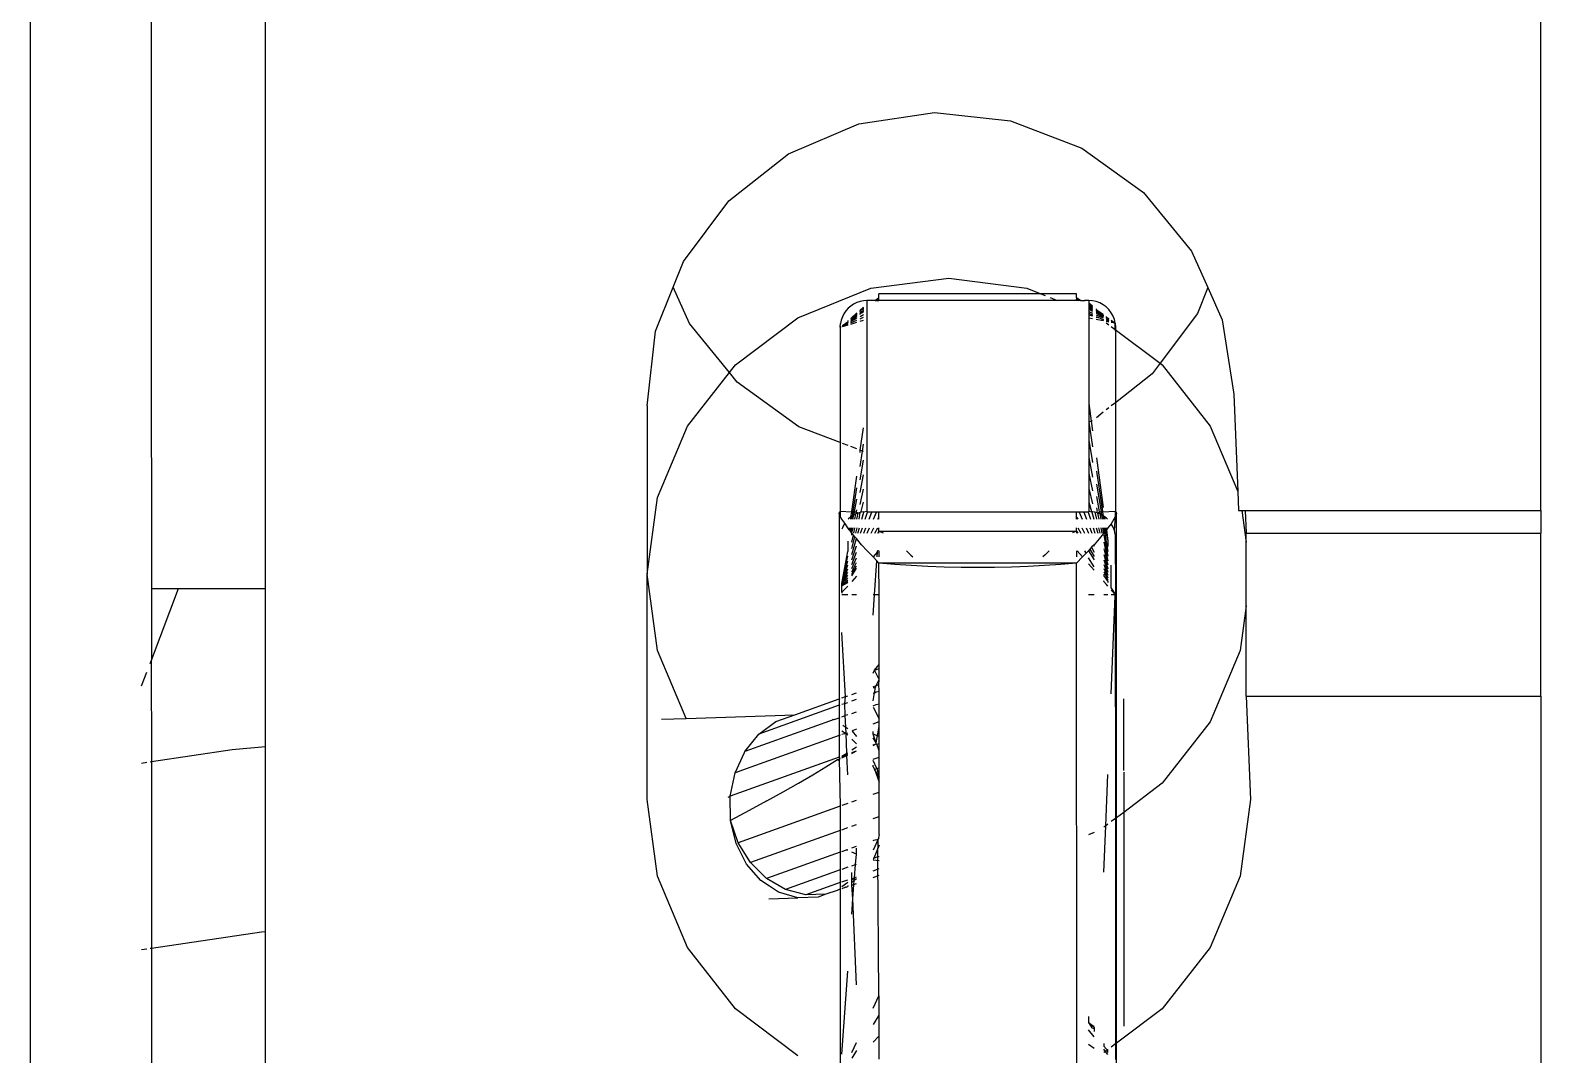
# Model space of a CAD drawing. Extents: x 3485972 to 3601240, y -625657 to -591207.
# Drawn here: x 3510559.9 to 3510634.1, y -597071.1 to -597020.8 of the extents above; entities that cross this region are included whole.
import ezdxf

# ---------------------------------------------------------------- set-up
doc = ezdxf.new("R2010")
doc.units = 0
doc.header["$LTSCALE"] = 6
doc.header["$MEASUREMENT"] = 0
doc.layers.add('medical equipment', color=171, linetype='CONTINUOUS', lineweight=25)

msp = doc.modelspace()

# ---------------------------------------------------------------- linework, layer by layer
at = {"layer": 'medical equipment'}
for p, q in [((3510559.947, -596944.05), (3510559.947, -597226.458)), ((3510571.494, -597048.181), (3510571.494, -596995.573)), ((3510634.111, -597044.36), (3510634.111, -596995.573)), ((3510565.896, -597015.098), (3510565.881, -597035.343)), ((3510600.624, -597025.379), (3510604.341, -597024.823)), ((3510604.341, -597024.823), (3510608.078, -597025.23)), ((3510608.078, -597025.23), (3510611.58, -597026.571)), ((3510597.181, -597026.859), (3510600.624, -597025.379)), ((3510611.58, -597026.571), (3510614.609, -597028.755)), ((3510594.245, -597029.163), (3510597.181, -597026.859)), ((3510614.609, -597028.755), (3510616.958, -597031.633)), ((3510592.018, -597032.133), (3510594.245, -597029.163)), ((3510616.958, -597031.633), (3510617.757, -597033.422)), ((3510591.512, -597033.402), (3510592.018, -597032.133)), ((3510590.65, -597035.567), (3510591.512, -597033.402)), ((3510592.312, -597035.19), (3510591.512, -597033.402)), ((3510597.641, -597034.9), (3510601.214, -597033.449)), ((3510601.214, -597033.449), (3510605.047, -597032.954)), ((3510605.047, -597032.954), (3510608.88, -597033.449)), ((3510608.88, -597033.449), (3510609.564, -597033.727)), ((3510617.757, -597033.422), (3510617.252, -597034.69)), ((3510617.757, -597033.422), (3510618.468, -597035.01)), ((3510600.373, -597034.23), (3510600.231, -597034.325)), ((3510600.527, -597034.155), (3510600.373, -597034.23)), ((3510600.688, -597034.1), (3510600.527, -597034.155)), ((3510600.856, -597034.067), (3510600.688, -597034.1)), ((3510601.026, -597034.055), (3510600.856, -597034.067)), ((3510601.026, -597034.055), (3510601.027, -597044.411)), ((3510601.435, -597034.055), (3510601.026, -597034.055)), ((3510601.435, -597034.055), (3510601.619, -597033.915)), ((3510601.435, -597034.055), (3510601.528, -597034.055)), ((3510601.528, -597034.055), (3510601.619, -597033.99)), ((3510601.528, -597034.055), (3510601.619, -597034.055)), ((3510609.564, -597033.727), (3510601.619, -597033.727)), ((3510601.619, -597033.915), (3510601.619, -597033.727)), ((3510601.619, -597033.99), (3510601.619, -597033.915)), ((3510601.619, -597034.055), (3510601.619, -597033.99)), ((3510610.373, -597034.055), (3510601.619, -597034.055)), ((3510611.324, -597033.727), (3510609.564, -597033.727)), ((3510609.564, -597033.727), (3510609.771, -597033.811)), ((3510610.028, -597033.915), (3510610.373, -597034.055)), ((3510611.324, -597034.055), (3510610.373, -597034.055)), ((3510611.324, -597033.915), (3510611.324, -597033.727)), ((3510611.324, -597033.915), (3510611.535, -597034.055)), ((3510611.324, -597033.915), (3510611.324, -597033.99)), ((3510611.324, -597034.055), (3510611.324, -597033.99)), ((3510611.324, -597033.99), (3510611.429, -597034.055)), ((3510611.429, -597034.055), (3510611.324, -597034.055)), ((3510611.535, -597034.055), (3510611.429, -597034.055)), ((3510611.535, -597034.055), (3510611.702, -597034.055)), ((3510611.702, -597034.055), (3510611.738, -597034.055)), ((3510611.921, -597034.055), (3510611.702, -597034.055)), ((3510612.107, -597034.069), (3510611.921, -597034.055)), ((3510611.921, -597034.055), (3510611.921, -597034.174)), ((3510611.921, -597034.174), (3510612.107, -597034.317)), ((3510611.921, -597034.174), (3510611.921, -597034.239)), ((3510611.921, -597034.239), (3510612.107, -597034.373)), ((3510611.921, -597034.239), (3510611.921, -597034.276)), ((3510612.289, -597034.108), (3510612.107, -597034.069)), ((3510612.464, -597034.173), (3510612.289, -597034.108)), ((3510612.629, -597034.262), (3510612.464, -597034.173)), ((3510612.778, -597034.373), (3510612.629, -597034.262)), ((3510594.574, -597037.208), (3510597.641, -597034.9)), ((3510599.82, -597034.86), (3510599.765, -597035.021)), ((3510599.895, -597034.707), (3510599.82, -597034.86)), ((3510599.99, -597034.565), (3510599.895, -597034.707)), ((3510600.103, -597034.437), (3510599.99, -597034.565)), ((3510600.231, -597034.325), (3510600.103, -597034.437)), ((3510600.231, -597034.933), (3510600.527, -597034.661)), ((3510600.231, -597034.933), (3510600.527, -597034.724)), ((3510600.231, -597034.99), (3510600.527, -597034.777)), ((3510600.527, -597034.805), (3510600.231, -597034.99)), ((3510600.231, -597035.033), (3510600.527, -597034.845)), ((3510600.231, -597035.084), (3510600.527, -597034.926)), ((3510600.527, -597034.724), (3510600.527, -597034.687)), ((3510600.527, -597034.777), (3510600.527, -597034.724)), ((3510600.688, -597034.527), (3510600.856, -597034.383)), ((3510600.688, -597034.552), (3510600.856, -597034.465)), ((3510600.688, -597034.661), (3510600.856, -597034.54)), ((3510600.688, -597034.623), (3510600.856, -597034.54)), ((3510600.688, -597034.597), (3510600.688, -597034.552)), ((3510600.856, -597034.579), (3510600.688, -597034.694)), ((3510600.688, -597034.694), (3510600.856, -597034.635)), ((3510600.688, -597034.742), (3510600.688, -597034.694)), ((3510600.688, -597034.839), (3510600.856, -597034.749)), ((3510600.688, -597034.951), (3510600.856, -597034.881)), ((3510600.856, -597034.465), (3510600.856, -597034.413)), ((3510600.856, -597034.54), (3510600.856, -597034.495)), ((3510611.921, -597034.276), (3510612.107, -597034.405)), ((3510611.921, -597034.276), (3510611.921, -597034.311)), ((3510611.921, -597034.311), (3510612.107, -597034.434)), ((3510611.921, -597034.311), (3510611.921, -597034.362)), ((3510611.921, -597034.362), (3510612.107, -597034.478)), ((3510611.921, -597034.362), (3510611.921, -597034.407)), ((3510611.921, -597034.407), (3510612.107, -597034.516)), ((3510611.921, -597034.407), (3510611.921, -597034.471)), ((3510611.921, -597034.471), (3510612.107, -597034.571)), ((3510611.921, -597034.471), (3510611.921, -597034.602)), ((3510611.921, -597034.602), (3510612.107, -597034.684)), ((3510611.921, -597034.602), (3510611.921, -597034.684)), ((3510611.921, -597034.684), (3510612.107, -597034.76)), ((3510611.921, -597034.684), (3510611.921, -597034.752)), ((3510611.921, -597034.752), (3510612.107, -597034.812)), ((3510611.921, -597034.752), (3510611.921, -597034.919)), ((3510612.107, -597034.956), (3510611.921, -597034.919)), ((3510611.921, -597034.919), (3510611.921, -597039.108)), ((3510612.289, -597034.457), (3510612.289, -597034.504)), ((3510612.289, -597034.504), (3510612.629, -597034.747)), ((3510612.289, -597034.504), (3510612.629, -597034.718)), ((3510612.289, -597034.53), (3510612.629, -597034.78)), ((3510612.289, -597034.555), (3510612.629, -597034.78)), ((3510612.289, -597034.592), (3510612.629, -597034.78)), ((3510612.289, -597034.624), (3510612.629, -597034.824)), ((3510612.289, -597034.67), (3510612.629, -597034.853)), ((3510612.289, -597034.764), (3510612.629, -597034.913)), ((3510612.289, -597034.834), (3510612.453, -597034.9)), ((3510612.289, -597034.871), (3510612.453, -597034.9)), ((3510612.629, -597035.057), (3510612.289, -597034.991)), ((3510612.453, -597034.9), (3510612.509, -597034.942)), ((3510612.509, -597034.942), (3510612.629, -597034.981)), ((3510612.629, -597034.78), (3510612.629, -597034.824)), ((3510612.629, -597034.981), (3510612.629, -597035.032)), ((3510612.911, -597034.504), (3510612.778, -597034.373)), ((3510612.778, -597034.833), (3510612.778, -597034.879)), ((3510612.778, -597034.879), (3510612.911, -597034.99)), ((3510612.778, -597034.879), (3510612.911, -597034.959)), ((3510612.778, -597034.879), (3510612.911, -597034.935)), ((3510612.778, -597034.912), (3510612.911, -597034.99)), ((3510612.778, -597034.978), (3510612.911, -597035.036)), ((3510613.023, -597034.653), (3510612.911, -597034.504)), ((3510613.114, -597034.816), (3510613.023, -597034.653)), ((3510613.18, -597034.99), (3510613.114, -597034.816)), ((3510613.22, -597035.172), (3510613.18, -597034.99)), ((3510617.252, -597034.69), (3510615.42, -597037.133)), ((3510565.881, -597035.343), (3510565.896, -597048.182)), ((3510590.236, -597039.231), (3510590.65, -597035.567)), ((3510594.273, -597037.593), (3510592.312, -597035.19)), ((3510599.72, -597035.358), (3510599.732, -597035.188)), ((3510599.72, -597035.358), (3510599.765, -597035.334)), ((3510599.72, -597035.358), (3510599.721, -597041.03)), ((3510599.765, -597035.021), (3510599.732, -597035.188)), ((3510599.82, -597035.305), (3510600.103, -597035.082)), ((3510599.82, -597035.275), (3510600.103, -597035.082)), ((3510599.82, -597035.305), (3510600.103, -597035.115)), ((3510599.82, -597035.305), (3510600.103, -597035.153)), ((3510599.82, -597035.305), (3510600.103, -597035.197)), ((3510599.82, -597035.329), (3510600.103, -597035.246)), ((3510600.103, -597035.082), (3510600.103, -597035.04)), ((3510600.231, -597035.143), (3510600.527, -597035.019)), ((3510600.231, -597035.209), (3510600.527, -597035.123)), ((3510600.688, -597035.075), (3510600.856, -597035.026)), ((3510612.778, -597035.029), (3510612.911, -597035.072)), ((3510612.911, -597035.112), (3510612.778, -597035.086)), ((3510612.778, -597035.145), (3510612.911, -597035.245)), ((3510613.023, -597035.021), (3510613.22, -597035.172)), ((3510613.023, -597035.056), (3510613.22, -597035.172)), ((3510613.023, -597035.086), (3510613.22, -597035.172)), ((3510613.22, -597035.172), (3510613.023, -597035.134)), ((3510613.023, -597035.329), (3510613.222, -597035.479)), ((3510613.222, -597035.479), (3510613.22, -597035.172)), ((3510613.22, -597035.172), (3510613.235, -597035.358)), ((3510613.223, -597035.544), (3510613.222, -597035.479)), ((3510613.222, -597035.479), (3510615.42, -597037.133)), ((3510613.235, -597035.358), (3510613.223, -597035.544)), ((3510613.223, -597035.544), (3510613.223, -597039.075)), ((3510618.468, -597035.01), (3510619.034, -597038.655)), ((3510594.273, -597037.593), (3510594.574, -597037.208)), ((3510615.42, -597037.133), (3510615.025, -597037.66)), ((3510615.42, -597037.133), (3510615.52, -597037.208)), ((3510615.52, -597037.208), (3510617.874, -597040.216)), ((3510592.22, -597040.216), (3510594.273, -597037.593)), ((3510594.661, -597038.068), (3510594.273, -597037.593)), ((3510615.025, -597037.66), (3510613.223, -597039.075)), ((3510597.69, -597040.253), (3510594.661, -597038.068)), ((3510619.034, -597038.655), (3510619.232, -597043.432)), ((3510590.236, -597039.231), (3510590.236, -597047.478)), ((3510611.921, -597039.108), (3510612.042, -597039.982)), ((3510611.921, -597039.108), (3510611.921, -597040.029)), ((3510612.911, -597039.319), (3510612.779, -597039.423)), ((3510613.223, -597039.075), (3510613.023, -597039.231)), ((3510613.223, -597039.075), (3510613.223, -597044.411)), ((3510612.042, -597039.982), (3510611.921, -597040.029)), ((3510611.921, -597040.029), (3510612.107, -597041.241)), ((3510611.921, -597040.029), (3510611.921, -597040.914)), ((3510612.089, -597039.964), (3510612.042, -597039.982)), ((3510612.042, -597039.982), (3510612.107, -597040.452)), ((3510612.629, -597039.541), (3510612.29, -597039.807)), ((3510590.74, -597043.719), (3510592.22, -597040.216)), ((3510599.721, -597041.03), (3510597.69, -597040.253)), ((3510600.689, -597041.401), (3510600.856, -597040.309)), ((3510611.921, -597040.914), (3510612.107, -597042)), ((3510611.921, -597040.914), (3510611.921, -597041.755)), ((3510617.874, -597040.216), (3510619.232, -597043.432)), ((3510599.721, -597041.03), (3510599.721, -597044.411)), ((3510599.765, -597041.047), (3510599.721, -597041.03)), ((3510600.103, -597041.177), (3510599.82, -597041.068)), ((3510600.527, -597041.339), (3510600.232, -597041.226)), ((3510600.689, -597041.517), (3510600.689, -597041.401)), ((3510600.805, -597041.445), (3510600.689, -597041.401)), ((3510600.689, -597042.201), (3510600.805, -597041.445)), ((3510600.805, -597041.445), (3510600.856, -597041.111)), ((3510600.856, -597041.465), (3510600.805, -597041.445)), ((3510600.689, -597042.859), (3510600.856, -597041.883)), ((3510611.921, -597041.755), (3510612.107, -597042.72)), ((3510611.921, -597041.755), (3510611.921, -597042.546)), ((3510612.29, -597041.769), (3510612.629, -597044.217)), ((3510600.287, -597044.411), (3510600.527, -597042.684)), ((3510600.689, -597043.484), (3510600.856, -597042.616)), ((3510611.921, -597042.546), (3510612.107, -597043.398)), ((3510611.921, -597042.546), (3510611.921, -597043.279)), ((3510612.29, -597042.429), (3510612.594, -597044.411)), ((3510612.29, -597043.063), (3510612.521, -597044.411)), ((3510590.236, -597047.478), (3510590.74, -597043.719)), ((3510600.349, -597044.411), (3510600.527, -597043.254)), ((3510600.422, -597044.411), (3510600.527, -597043.801)), ((3510600.689, -597044.072), (3510600.856, -597043.306)), ((3510611.921, -597043.279), (3510612.107, -597044.026)), ((3510611.921, -597043.279), (3510611.921, -597043.949)), ((3510612.29, -597043.666), (3510612.433, -597044.411)), ((3510619.232, -597043.432), (3510619.271, -597044.36)), ((3510599.671, -597044.516), (3510599.674, -597044.441)), ((3510599.721, -597044.649), (3510599.671, -597044.516)), ((3510599.671, -597044.516), (3510599.671, -597053.603)), ((3510599.674, -597044.441), (3510599.721, -597044.411)), ((3510600.283, -597044.441), (3510599.721, -597044.411)), ((3510599.721, -597044.441), (3510599.721, -597044.649)), ((3510599.797, -597044.792), (3510599.721, -597044.649)), ((3510600.232, -597044.68), (3510600.283, -597044.441)), ((3510600.232, -597044.68), (3510600.316, -597044.624)), ((3510600.344, -597044.441), (3510600.283, -597044.441)), ((3510600.29, -597044.792), (3510600.316, -597044.624)), ((3510600.316, -597044.624), (3510600.344, -597044.441)), ((3510600.374, -597044.586), (3510600.316, -597044.624)), ((3510600.417, -597044.441), (3510600.344, -597044.441)), ((3510600.357, -597044.792), (3510600.374, -597044.586)), ((3510600.374, -597044.586), (3510600.417, -597044.441)), ((3510600.487, -597044.53), (3510600.374, -597044.586)), ((3510600.504, -597044.441), (3510600.417, -597044.441)), ((3510600.436, -597044.792), (3510600.487, -597044.53)), ((3510600.527, -597044.51), (3510600.487, -597044.53)), ((3510600.527, -597044.51), (3510600.504, -597044.441)), ((3510600.598, -597044.486), (3510600.504, -597044.441)), ((3510600.51, -597044.411), (3510600.527, -597044.322)), ((3510600.598, -597044.486), (3510600.527, -597044.51)), ((3510600.531, -597044.792), (3510600.598, -597044.486)), ((3510600.689, -597044.456), (3510600.598, -597044.486)), ((3510600.645, -597044.792), (3510600.689, -597044.456)), ((3510600.733, -597044.441), (3510600.689, -597044.456)), ((3510600.762, -597044.441), (3510600.733, -597044.441)), ((3510600.74, -597044.411), (3510600.856, -597043.946)), ((3510600.856, -597044.422), (3510600.762, -597044.441)), ((3510600.781, -597044.792), (3510600.882, -597044.441)), ((3510600.882, -597044.441), (3510600.856, -597044.422)), ((3510601.027, -597044.411), (3510600.882, -597044.441)), ((3510600.942, -597044.792), (3510601.058, -597044.441)), ((3510601.058, -597044.441), (3510601.027, -597044.411)), ((3510601.264, -597044.441), (3510601.058, -597044.441)), ((3510601.13, -597044.792), (3510601.264, -597044.441)), ((3510601.496, -597044.441), (3510601.264, -597044.441)), ((3510601.342, -597044.792), (3510601.496, -597044.441)), ((3510601.619, -597044.441), (3510601.496, -597044.441)), ((3510601.619, -597044.691), (3510601.619, -597044.441)), ((3510611.324, -597044.441), (3510601.619, -597044.441)), ((3510611.324, -597044.691), (3510611.324, -597044.441)), ((3510611.448, -597044.441), (3510611.324, -597044.441)), ((3510611.448, -597044.441), (3510611.601, -597044.792)), ((3510611.68, -597044.441), (3510611.448, -597044.441)), ((3510611.68, -597044.441), (3510611.813, -597044.792)), ((3510611.885, -597044.441), (3510611.68, -597044.441)), ((3510611.921, -597044.411), (3510611.885, -597044.441)), ((3510611.885, -597044.441), (3510612.001, -597044.792)), ((3510611.921, -597043.949), (3510612.053, -597044.411)), ((3510611.921, -597043.949), (3510611.921, -597044.411)), ((3510612.062, -597044.441), (3510611.921, -597044.411)), ((3510612.107, -597044.424), (3510612.062, -597044.441)), ((3510612.062, -597044.441), (3510612.162, -597044.792)), ((3510612.212, -597044.447), (3510612.107, -597044.424)), ((3510612.212, -597044.447), (3510612.298, -597044.792)), ((3510612.29, -597044.464), (3510612.212, -597044.447)), ((3510612.29, -597044.233), (3510612.329, -597044.411)), ((3510612.345, -597044.484), (3510612.29, -597044.464)), ((3510612.335, -597044.441), (3510612.345, -597044.484)), ((3510612.439, -597044.441), (3510612.345, -597044.484)), ((3510612.345, -597044.484), (3510612.412, -597044.792)), ((3510612.465, -597044.529), (3510612.345, -597044.484)), ((3510612.521, -597044.411), (3510612.439, -597044.441)), ((3510612.439, -597044.441), (3510612.465, -597044.529)), ((3510612.465, -597044.529), (3510612.507, -597044.792)), ((3510612.549, -597044.574), (3510612.465, -597044.529)), ((3510612.599, -597044.441), (3510612.521, -597044.411)), ((3510612.526, -597044.441), (3510612.549, -597044.574)), ((3510612.549, -597044.574), (3510612.586, -597044.792)), ((3510612.629, -597044.618), (3510612.549, -597044.574)), ((3510613.223, -597044.411), (3510612.599, -597044.441)), ((3510612.599, -597044.441), (3510612.629, -597044.618)), ((3510612.629, -597044.618), (3510612.653, -597044.792)), ((3510612.691, -597044.664), (3510612.629, -597044.618)), ((3510613.231, -597044.633), (3510613.147, -597044.792)), ((3510613.18, -597045.346), (3510613.231, -597044.633)), ((3510613.223, -597044.411), (3510613.27, -597044.441)), ((3510613.231, -597044.633), (3510613.223, -597044.441)), ((3510613.273, -597044.516), (3510613.231, -597044.633)), ((3510613.27, -597044.441), (3510613.273, -597044.516)), ((3510613.273, -597059.439), (3510613.273, -597044.516)), ((3510619.271, -597044.36), (3510619.44, -597044.36)), ((3510619.44, -597044.36), (3510619.649, -597045.915)), ((3510619.44, -597044.36), (3510619.602, -597044.36)), ((3510619.602, -597044.36), (3510619.649, -597045.474)), ((3510619.602, -597044.36), (3510634.111, -597044.36)), ((3510634.111, -597044.36), (3510634.111, -597045.474)), ((3510599.946, -597044.987), (3510599.797, -597044.792)), ((3510599.82, -597045.215), (3510599.797, -597045.284)), ((3510599.896, -597045.063), (3510599.82, -597045.215)), ((3510599.946, -597044.987), (3510599.896, -597045.063)), ((3510600.087, -597045.215), (3510599.946, -597044.987)), ((3510600.162, -597045.313), (3510600.087, -597045.215)), ((3510600.232, -597044.68), (3510600.104, -597044.792)), ((3510600.162, -597045.313), (3510600.176, -597045.215)), ((3510600.203, -597045.364), (3510600.162, -597045.313)), ((3510600.203, -597045.364), (3510600.225, -597045.215)), ((3510600.249, -597045.423), (3510600.203, -597045.364)), ((3510600.235, -597044.792), (3510600.232, -597044.68)), ((3510600.249, -597045.423), (3510600.284, -597045.215)), ((3510600.286, -597045.471), (3510600.355, -597045.215)), ((3510600.383, -597045.471), (3510600.439, -597045.215)), ((3510600.476, -597045.471), (3510600.54, -597045.215)), ((3510600.587, -597045.471), (3510600.66, -597045.215)), ((3510600.719, -597045.471), (3510600.803, -597045.215)), ((3510600.872, -597045.471), (3510600.969, -597045.215)), ((3510601.045, -597045.471), (3510601.157, -597045.215)), ((3510601.231, -597045.471), (3510601.358, -597045.215)), ((3510601.411, -597045.471), (3510601.554, -597045.215)), ((3510601.562, -597045.471), (3510601.619, -597045.377)), ((3510601.569, -597044.792), (3510601.619, -597044.691)), ((3510601.613, -597045.471), (3510601.619, -597045.377)), ((3510601.619, -597044.792), (3510601.619, -597044.691)), ((3510601.619, -597045.377), (3510601.619, -597045.215)), ((3510601.619, -597045.377), (3510611.324, -597045.377)), ((3510601.619, -597045.377), (3510601.816, -597045.461)), ((3510611.324, -597045.377), (3510611.127, -597045.461)), ((3510611.324, -597044.792), (3510611.324, -597044.691)), ((3510611.324, -597044.691), (3510611.374, -597044.792)), ((3510611.324, -597045.377), (3510611.324, -597045.215)), ((3510611.324, -597045.377), (3510611.381, -597045.471)), ((3510611.324, -597045.377), (3510611.324, -597045.471)), ((3510611.389, -597045.215), (3510611.532, -597045.471)), ((3510611.585, -597045.215), (3510611.713, -597045.471)), ((3510611.786, -597045.215), (3510611.898, -597045.471)), ((3510611.974, -597045.215), (3510612.071, -597045.471)), ((3510612.14, -597045.215), (3510612.224, -597045.471)), ((3510612.283, -597045.215), (3510612.356, -597045.471)), ((3510612.404, -597045.215), (3510612.467, -597045.471)), ((3510612.504, -597045.215), (3510612.56, -597045.471)), ((3510612.589, -597045.215), (3510612.642, -597045.491)), ((3510612.659, -597045.215), (3510612.695, -597045.424)), ((3510612.691, -597044.664), (3510612.709, -597044.792)), ((3510612.779, -597044.729), (3510612.691, -597044.664)), ((3510612.741, -597045.365), (3510612.695, -597045.424)), ((3510612.718, -597045.215), (3510612.741, -597045.365)), ((3510612.781, -597045.313), (3510612.741, -597045.365)), ((3510612.741, -597045.365), (3510612.857, -597045.863)), ((3510612.767, -597045.215), (3510612.781, -597045.313)), ((3510612.842, -597044.792), (3510612.779, -597044.729)), ((3510612.857, -597045.215), (3510612.781, -597045.313)), ((3510612.781, -597045.313), (3510612.857, -597045.863)), ((3510613.024, -597045.009), (3510612.857, -597045.215)), ((3510613.147, -597044.792), (3510613.024, -597045.009)), ((3510613.114, -597045.172), (3510613.024, -597045.009)), ((3510613.18, -597045.346), (3510613.114, -597045.172)), ((3510613.221, -597045.528), (3510613.18, -597045.346)), ((3510600.087, -597045.858), (3510600.087, -597046.366)), ((3510600.286, -597045.471), (3510600.249, -597045.423)), ((3510600.286, -597045.573), (3510600.286, -597045.471)), ((3510600.363, -597045.564), (3510600.286, -597045.471)), ((3510600.286, -597045.916), (3510600.363, -597045.564)), ((3510600.286, -597046.234), (3510600.432, -597045.647)), ((3510600.286, -597046.525), (3510600.51, -597045.742)), ((3510600.286, -597046.786), (3510600.515, -597046.091)), ((3510600.432, -597045.647), (3510600.363, -597045.564)), ((3510600.51, -597045.742), (3510600.432, -597045.647)), ((3510600.768, -597046.039), (3510600.51, -597045.742)), ((3510601.041, -597046.34), (3510600.768, -597046.039)), ((3510612.176, -597046.039), (3510612.06, -597046.167)), ((3510612.146, -597046.039), (3510612.176, -597046.106)), ((3510612.429, -597045.747), (3510612.176, -597046.039)), ((3510612.642, -597045.491), (3510612.429, -597045.747)), ((3510612.658, -597045.471), (3510612.642, -597045.491)), ((3510612.695, -597045.424), (3510612.658, -597045.471)), ((3510612.658, -597045.576), (3510612.857, -597046.606)), ((3510612.658, -597045.919), (3510612.857, -597046.828)), ((3510612.695, -597045.424), (3510612.857, -597046.37)), ((3510612.857, -597045.863), (3510612.857, -597046.122)), ((3510613.221, -597045.528), (3510613.223, -597048.501)), ((3510619.649, -597045.474), (3510634.111, -597045.474)), ((3510619.649, -597045.915), (3510619.649, -597045.474)), ((3510619.649, -597049.041), (3510619.649, -597045.915)), ((3510634.111, -597053.477), (3510634.111, -597045.474)), ((3510599.797, -597047.949), (3510600.087, -597046.366)), ((3510599.797, -597047.949), (3510600.087, -597046.603)), ((3510599.797, -597047.949), (3510600.087, -597046.825)), ((3510600.286, -597047.014), (3510600.515, -597046.412)), ((3510600.286, -597047.209), (3510600.515, -597046.685)), ((3510601.327, -597046.643), (3510601.041, -597046.34)), ((3510601.547, -597046.389), (3510601.327, -597046.643)), ((3510601.516, -597046.834), (3510601.327, -597046.643)), ((3510601.397, -597048.501), (3510601.516, -597046.834)), ((3510601.619, -597046.939), (3510601.516, -597046.834)), ((3510601.529, -597046.642), (3510601.547, -597046.389)), ((3510601.547, -597046.389), (3510601.551, -597046.34)), ((3510601.59, -597046.34), (3510601.551, -597046.34)), ((3510601.62, -597046.642), (3510601.62, -597046.34)), ((3510602.967, -597046.34), (3510603.189, -597046.552)), ((3510603.189, -597046.552), (3510603.275, -597046.642)), ((3510609.754, -597046.552), (3510609.668, -597046.642)), ((3510609.976, -597046.34), (3510609.754, -597046.552)), ((3510611.324, -597046.34), (3510611.324, -597046.642)), ((3510611.616, -597046.643), (3510611.324, -597046.939)), ((3510611.354, -597046.34), (3510611.616, -597046.643)), ((3510611.79, -597046.459), (3510611.616, -597046.643)), ((3510611.772, -597046.426), (3510611.729, -597046.34)), ((3510611.79, -597046.459), (3510611.772, -597046.426)), ((3510611.906, -597046.335), (3510611.79, -597046.459)), ((3510611.973, -597046.262), (3510611.906, -597046.335)), ((3510611.906, -597046.335), (3510612.176, -597046.778)), ((3510612.065, -597046.948), (3510611.912, -597046.687)), ((3510612.06, -597046.167), (3510611.973, -597046.262)), ((3510611.973, -597046.262), (3510612.176, -597046.624)), ((3510612.06, -597046.167), (3510612.176, -597046.4)), ((3510612.658, -597046.237), (3510612.857, -597047.034)), ((3510612.658, -597046.527), (3510612.857, -597047.222)), ((3510612.658, -597046.788), (3510612.857, -597047.391)), ((3510590.236, -597058.541), (3510590.236, -597047.478)), ((3510590.74, -597051.237), (3510590.236, -597047.478)), ((3510599.797, -597047.949), (3510600.087, -597047.032)), ((3510599.797, -597047.949), (3510600.087, -597047.22)), ((3510599.797, -597047.949), (3510600.087, -597047.389)), ((3510599.797, -597047.949), (3510600.087, -597047.537)), ((3510600.286, -597047.367), (3510600.515, -597046.908)), ((3510600.286, -597047.488), (3510600.515, -597047.078)), ((3510600.286, -597047.571), (3510600.515, -597047.195)), ((3510600.515, -597047.583), (3510600.286, -597047.848)), ((3510611.324, -597046.939), (3510601.619, -597046.939)), ((3510602.404, -597047.007), (3510601.619, -597046.939)), ((3510601.62, -597048.501), (3510601.619, -597046.939)), ((3510603.201, -597047.062), (3510602.404, -597047.007)), ((3510604.009, -597047.106), (3510603.201, -597047.062)), ((3510604.826, -597047.137), (3510604.009, -597047.106)), ((3510605.647, -597047.156), (3510604.826, -597047.137)), ((3510606.472, -597047.162), (3510605.647, -597047.156)), ((3510607.296, -597047.156), (3510606.472, -597047.162)), ((3510608.118, -597047.137), (3510607.296, -597047.156)), ((3510608.935, -597047.106), (3510608.118, -597047.137)), ((3510609.743, -597047.062), (3510608.935, -597047.106)), ((3510610.54, -597047.007), (3510609.743, -597047.062)), ((3510611.324, -597046.939), (3510610.54, -597047.007)), ((3510611.325, -597094.923), (3510611.324, -597046.939)), ((3510611.903, -597046.974), (3510612.176, -597047.29)), ((3510612.176, -597047.123), (3510612.065, -597046.948)), ((3510612.658, -597047.016), (3510612.857, -597047.539)), ((3510612.658, -597047.21), (3510612.857, -597047.665)), ((3510612.658, -597047.368), (3510612.857, -597047.767)), ((3510612.658, -597047.489), (3510612.658, -597047.572)), ((3510612.658, -597047.572), (3510612.857, -597047.846)), ((3510613.021, -597048.169), (3510613.021, -597047.047)), ((3510565.896, -597048.182), (3510567.235, -597048.182)), ((3510565.896, -597051.703), (3510567.235, -597048.182)), ((3510565.896, -597048.182), (3510565.896, -597051.703)), ((3510567.235, -597048.182), (3510571.494, -597048.181)), ((3510571.494, -597055.947), (3510571.494, -597048.181)), ((3510599.797, -597047.949), (3510600.087, -597047.663)), ((3510599.797, -597048.003), (3510600.087, -597047.766)), ((3510599.797, -597048.055), (3510600.087, -597047.845)), ((3510599.797, -597048.055), (3510600.087, -597047.898)), ((3510599.797, -597048.003), (3510599.797, -597047.949)), ((3510599.797, -597048.055), (3510599.797, -597048.003)), ((3510599.797, -597048.375), (3510599.797, -597048.055)), ((3510600.087, -597048.078), (3510599.797, -597048.375)), ((3510612.658, -597047.848), (3510612.658, -597047.813)), ((3510612.791, -597047.986), (3510612.658, -597047.848)), ((3510612.857, -597048.067), (3510612.791, -597047.986)), ((3510612.857, -597047.846), (3510612.857, -597047.899)), ((3510613.021, -597048.169), (3510613.223, -597048.501)), ((3510613.223, -597048.501), (3510613.021, -597048.267)), ((3510599.797, -597048.375), (3510599.797, -597048.413)), ((3510600.087, -597048.501), (3510599.797, -597048.501)), ((3510600.515, -597048.501), (3510600.286, -597048.501)), ((3510601.327, -597049.49), (3510601.397, -597048.501)), ((3510601.397, -597048.501), (3510601.327, -597048.501)), ((3510601.62, -597048.501), (3510601.397, -597048.501)), ((3510601.62, -597051.914), (3510601.62, -597048.501)), ((3510612.176, -597048.501), (3510611.903, -597048.501)), ((3510612.857, -597048.501), (3510612.658, -597048.501)), ((3510613.223, -597048.501), (3510613.021, -597048.501)), ((3510613.021, -597053.363), (3510613.221, -597048.547)), ((3510613.221, -597048.547), (3510613.223, -597048.501)), ((3510613.221, -597048.547), (3510613.223, -597059.477)), ((3510619.649, -597049.041), (3510619.354, -597051.237)), ((3510619.649, -597053.477), (3510619.649, -597049.041)), ((3510599.967, -597053.497), (3510599.797, -597050.345)), ((3510592.145, -597054.563), (3510590.74, -597051.237)), ((3510619.354, -597051.237), (3510617.874, -597054.74)), ((3510565.834, -597051.866), (3510565.881, -597051.742)), ((3510565.881, -597051.742), (3510565.896, -597051.703)), ((3510565.881, -597051.742), (3510565.896, -597056.682)), ((3510601.393, -597052.191), (3510601.62, -597051.914)), ((3510601.62, -597052.11), (3510601.62, -597051.914)), ((3510565.416, -597052.965), (3510565.673, -597052.29)), ((3510601.327, -597052.336), (3510601.393, -597052.191)), ((3510601.393, -597052.191), (3510601.62, -597052.11)), ((3510601.62, -597052.649), (3510601.393, -597052.191)), ((3510601.481, -597052.953), (3510601.62, -597052.649)), ((3510601.612, -597052.906), (3510601.62, -597052.649)), ((3510601.62, -597052.649), (3510601.62, -597052.11)), ((3510599.797, -597053.558), (3510599.967, -597053.497)), ((3510599.944, -597053.828), (3510599.967, -597053.497)), ((3510599.967, -597053.497), (3510600.041, -597053.473)), ((3510600.041, -597053.473), (3510600.087, -597053.457)), ((3510600.286, -597053.385), (3510600.515, -597053.303)), ((3510601.327, -597053.008), (3510601.481, -597052.953)), ((3510601.441, -597053.04), (3510601.327, -597053.081)), ((3510601.327, -597053.331), (3510601.395, -597053.307)), ((3510601.327, -597053.698), (3510601.395, -597053.307)), ((3510601.395, -597053.307), (3510601.441, -597053.04)), ((3510601.395, -597053.307), (3510601.486, -597053.265)), ((3510601.441, -597053.04), (3510601.481, -597052.953)), ((3510601.481, -597052.953), (3510601.612, -597052.906)), ((3510601.486, -597053.265), (3510601.62, -597053.226)), ((3510601.62, -597053.226), (3510601.612, -597052.906)), ((3510601.62, -597053.846), (3510601.62, -597053.226)), ((3510619.649, -597053.477), (3510634.111, -597053.477)), ((3510619.649, -597053.477), (3510619.858, -597058.541)), ((3510634.111, -597053.477), (3510634.111, -597092.594)), ((3510599.671, -597053.917), (3510595.714, -597055.338)), ((3510597.492, -597054.385), (3510599.671, -597053.603)), ((3510599.671, -597053.603), (3510599.713, -597053.588)), ((3510599.671, -597053.603), (3510599.671, -597053.917)), ((3510599.671, -597053.917), (3510599.713, -597053.902)), ((3510599.671, -597053.917), (3510599.671, -597054.532)), ((3510599.797, -597053.872), (3510599.944, -597053.828)), ((3510599.944, -597053.828), (3510600.087, -597053.776)), ((3510599.966, -597054.426), (3510599.944, -597053.828)), ((3510600.286, -597053.705), (3510600.515, -597053.623)), ((3510600.286, -597054.325), (3510600.515, -597054.243)), ((3510601.327, -597053.951), (3510601.487, -597053.88)), ((3510601.327, -597054.017), (3510601.62, -597054.589)), ((3510601.487, -597053.88), (3510601.62, -597053.846)), ((3510601.62, -597054.589), (3510601.62, -597053.846)), ((3510613.645, -597057.116), (3510613.645, -597053.607)), ((3510590.933, -597054.603), (3510592.145, -597054.563)), ((3510592.145, -597054.563), (3510597.492, -597054.385)), ((3510599.411, -597054.625), (3510595.038, -597056.195)), ((3510595.714, -597055.338), (3510596.559, -597054.72)), ((3510596.559, -597054.72), (3510597.492, -597054.385)), ((3510599.337, -597054.604), (3510599.411, -597054.625)), ((3510599.411, -597054.625), (3510599.671, -597054.532)), ((3510599.671, -597054.532), (3510599.713, -597054.517)), ((3510599.671, -597054.532), (3510599.671, -597055.398)), ((3510599.797, -597054.487), (3510599.966, -597054.426)), ((3510599.844, -597054.9), (3510599.99, -597054.996)), ((3510600.087, -597054.383), (3510599.966, -597054.426)), ((3510599.99, -597054.996), (3510599.966, -597054.426)), ((3510599.99, -597054.996), (3510600.087, -597055.059)), ((3510600.008, -597055.301), (3510599.99, -597054.996)), ((3510601.327, -597054.827), (3510601.62, -597054.722)), ((3510601.485, -597055.763), (3510601.62, -597054.962)), ((3510601.62, -597054.722), (3510601.62, -597054.589)), ((3510601.62, -597054.962), (3510601.62, -597054.722)), ((3510601.62, -597055.793), (3510601.62, -597054.962)), ((3510617.874, -597054.74), (3510615.52, -597057.748)), ((3510595.038, -597056.195), (3510595.714, -597055.338)), ((3510599.671, -597055.398), (3510595.334, -597056.955)), ((3510599.713, -597055.383), (3510599.671, -597055.398)), ((3510599.671, -597055.398), (3510599.671, -597056.463)), ((3510599.797, -597055.176), (3510600.008, -597055.301)), ((3510600.008, -597055.301), (3510599.797, -597055.353)), ((3510600.008, -597055.301), (3510600.087, -597055.272)), ((3510600.008, -597055.301), (3510600.087, -597055.379)), ((3510600.043, -597056.276), (3510600.008, -597055.301)), ((3510600.286, -597055.577), (3510600.515, -597055.805)), ((3510600.348, -597055.155), (3510600.297, -597055.197)), ((3510600.297, -597055.197), (3510600.515, -597055.445)), ((3510600.515, -597055.095), (3510600.348, -597055.155)), ((3510601.337, -597055.331), (3510601.327, -597055.205)), ((3510601.485, -597055.763), (3510601.327, -597055.524)), ((3510601.485, -597055.763), (3510601.337, -597055.331)), ((3510601.62, -597055.453), (3510601.337, -597055.331)), ((3510601.477, -597055.815), (3510601.485, -597055.763)), ((3510565.896, -597056.682), (3510569.857, -597056.096)), ((3510569.857, -597056.096), (3510571.494, -597055.947)), ((3510571.494, -597065.017), (3510571.494, -597055.947)), ((3510599.671, -597056.463), (3510594.318, -597058.385)), ((3510594.555, -597057.239), (3510595.018, -597056.239)), ((3510595.018, -597056.239), (3510595.038, -597056.195)), ((3510599.671, -597056.463), (3510599.713, -597056.448)), ((3510599.671, -597056.463), (3510599.671, -597056.567)), ((3510599.671, -597056.567), (3510599.713, -597056.516)), ((3510599.797, -597056.418), (3510600.043, -597056.276)), ((3510599.797, -597056.418), (3510600.045, -597056.329)), ((3510599.797, -597056.495), (3510600.045, -597056.329)), ((3510599.797, -597056.495), (3510600.047, -597056.383)), ((3510600.043, -597056.276), (3510600.087, -597056.251)), ((3510600.045, -597056.329), (3510600.043, -597056.276)), ((3510600.045, -597056.329), (3510600.087, -597056.314)), ((3510600.047, -597056.383), (3510600.045, -597056.329)), ((3510600.047, -597056.383), (3510600.087, -597056.365)), ((3510600.087, -597057.334), (3510600.047, -597056.383)), ((3510600.286, -597056.114), (3510600.515, -597055.955)), ((3510600.286, -597056.242), (3510600.515, -597056.16)), ((3510600.286, -597056.281), (3510600.515, -597056.16)), ((3510601.327, -597055.868), (3510601.477, -597055.815)), ((3510601.327, -597055.898), (3510601.477, -597055.815)), ((3510601.327, -597056.567), (3510601.62, -597056.462)), ((3510601.477, -597055.815), (3510601.509, -597055.833)), ((3510601.509, -597055.833), (3510601.62, -597055.793)), ((3510601.62, -597056.156), (3510601.509, -597055.833)), ((3510601.62, -597056.156), (3510601.62, -597055.793)), ((3510601.62, -597056.462), (3510601.62, -597056.156)), ((3510601.62, -597056.987), (3510601.62, -597056.462)), ((3510565.416, -597056.753), (3510565.673, -597056.715)), ((3510565.834, -597056.691), (3510565.896, -597056.682)), ((3510565.896, -597056.682), (3510565.896, -597065.834)), ((3510594.318, -597058.385), (3510594.555, -597057.239)), ((3510595.334, -597056.955), (3510594.555, -597057.239)), ((3510598.364, -597057.333), (3510599.004, -597056.946)), ((3510599.004, -597056.946), (3510599.588, -597056.579)), ((3510599.588, -597056.579), (3510599.671, -597056.567)), ((3510599.603, -597056.606), (3510599.671, -597056.567)), ((3510599.671, -597056.567), (3510599.713, -597056.543)), ((3510599.671, -597056.567), (3510599.713, -597058.869)), ((3510601.513, -597057.021), (3510601.327, -597056.632)), ((3510601.327, -597056.942), (3510601.327, -597056.863)), ((3510601.327, -597056.942), (3510601.401, -597057.061)), ((3510601.401, -597057.061), (3510601.513, -597057.021)), ((3510601.401, -597057.061), (3510601.62, -597057.701)), ((3510601.62, -597057.454), (3510601.401, -597057.061)), ((3510601.513, -597057.021), (3510601.62, -597056.987)), ((3510601.513, -597057.021), (3510601.62, -597057.454)), ((3510601.62, -597057.454), (3510601.62, -597056.987)), ((3510613.645, -597057.206), (3510613.645, -597059.18)), ((3510596.917, -597058.169), (3510597.668, -597057.741)), ((3510597.668, -597057.741), (3510598.364, -597057.333)), ((3510601.62, -597057.701), (3510601.62, -597057.454)), ((3510601.62, -597058.185), (3510601.62, -597057.701)), ((3510612.753, -597059.83), (3510612.857, -597057.321)), ((3510615.52, -597057.748), (3510613.645, -597059.18)), ((3510590.74, -597062.3), (3510590.236, -597058.541)), ((3510594.214, -597058.422), (3510594.318, -597058.385)), ((3510594.336, -597059.567), (3510594.318, -597058.385)), ((3510596.111, -597058.616), (3510595.25, -597059.082)), ((3510596.111, -597058.616), (3510596.917, -597058.169)), ((3510600.087, -597058.735), (3510599.797, -597058.839)), ((3510600.286, -597058.663), (3510600.515, -597058.581)), ((3510601.327, -597058.289), (3510601.62, -597058.185)), ((3510601.62, -597059.376), (3510601.62, -597058.185)), ((3510619.858, -597058.541), (3510619.354, -597062.3)), ((3510595.25, -597059.082), (3510594.336, -597059.567)), ((3510599.713, -597058.869), (3510594.711, -597060.665)), ((3510599.713, -597058.869), (3510599.713, -597060.06)), ((3510601.327, -597059.481), (3510601.62, -597059.376)), ((3510601.62, -597060.262), (3510601.62, -597059.376)), ((3510613.223, -597059.477), (3510613.021, -597059.628)), ((3510613.273, -597059.439), (3510613.223, -597059.477)), ((3510613.223, -597059.477), (3510613.223, -597070.539)), ((3510613.645, -597059.18), (3510613.273, -597059.439)), ((3510613.273, -597070.502), (3510613.273, -597059.439)), ((3510613.645, -597059.18), (3510613.646, -597069.675)), ((3510594.608, -597060.702), (3510594.336, -597059.567)), ((3510594.711, -597060.665), (3510594.336, -597059.567)), ((3510599.713, -597060.06), (3510595.314, -597061.639)), ((3510599.713, -597060.06), (3510599.713, -597061.129)), ((3510599.797, -597060.03), (3510600.087, -597059.926)), ((3510600.286, -597059.855), (3510600.515, -597059.772)), ((3510612.176, -597060.169), (3510611.903, -597060.279)), ((3510612.658, -597062.115), (3510612.753, -597059.83)), ((3510612.753, -597059.83), (3510612.658, -597059.901)), ((3510612.857, -597059.752), (3510612.753, -597059.83)), ((3510595.115, -597061.711), (3510594.608, -597060.702)), ((3510595.314, -597061.639), (3510594.711, -597060.665)), ((3510600.286, -597060.924), (3510600.515, -597060.841)), ((3510600.515, -597061.223), (3510600.515, -597060.94)), ((3510601.573, -597060.488), (3510601.327, -597061.025)), ((3510601.327, -597060.55), (3510601.373, -597060.533)), ((3510601.62, -597060.778), (3510601.366, -597061.431)), ((3510601.373, -597060.533), (3510601.573, -597060.488)), ((3510601.566, -597061.338), (3510601.573, -597060.488)), ((3510601.62, -597060.262), (3510601.573, -597060.488)), ((3510601.573, -597060.488), (3510601.62, -597060.445)), ((3510596.104, -597062.425), (3510595.314, -597061.639)), ((3510599.713, -597061.129), (3510596.104, -597062.425)), ((3510599.713, -597061.129), (3510599.713, -597062.003)), ((3510599.797, -597061.099), (3510600.016, -597061.02)), ((3510600.016, -597061.02), (3510600.087, -597060.995)), ((3510600.087, -597061.049), (3510600.016, -597061.02)), ((3510600.515, -597061.223), (3510600.286, -597061.13)), ((3510600.458, -597061.736), (3510600.515, -597061.223)), ((3510601.327, -597061.424), (3510601.366, -597061.431)), ((3510601.366, -597061.431), (3510601.327, -597061.483)), ((3510601.62, -597061.559), (3510601.327, -597061.522)), ((3510601.366, -597061.431), (3510601.566, -597061.338)), ((3510601.566, -597061.338), (3510601.62, -597061.34)), ((3510601.619, -597068.182), (3510601.566, -597061.338)), ((3510592.22, -597065.803), (3510590.74, -597062.3)), ((3510595.822, -597062.526), (3510595.115, -597061.711)), ((3510597.027, -597062.967), (3510596.104, -597062.425)), ((3510599.713, -597062.003), (3510597.027, -597062.967)), ((3510599.713, -597062.003), (3510599.713, -597062.623)), ((3510600.087, -597061.869), (3510599.797, -597061.973)), ((3510600.286, -597061.798), (3510600.458, -597061.736)), ((3510600.286, -597062.417), (3510600.286, -597062.127)), ((3510600.415, -597062.385), (3510600.286, -597062.48)), ((3510600.286, -597062.417), (3510600.415, -597062.385)), ((3510600.286, -597062.48), (3510600.286, -597062.417)), ((3510600.402, -597062.526), (3510600.415, -597062.385)), ((3510600.515, -597062.441), (3510600.402, -597062.526)), ((3510600.415, -597062.385), (3510600.458, -597061.736)), ((3510600.415, -597062.385), (3510600.515, -597062.335)), ((3510600.431, -597062.365), (3510600.415, -597062.385)), ((3510600.458, -597061.736), (3510600.515, -597061.715)), ((3510601.327, -597062.043), (3510601.62, -597061.938)), ((3510601.327, -597062.369), (3510601.62, -597062.264)), ((3510619.354, -597062.3), (3510617.874, -597065.803)), ((3510596.237, -597062.799), (3510595.822, -597062.526)), ((3510596.683, -597063.091), (3510596.237, -597062.799)), ((3510597.637, -597063.368), (3510596.683, -597063.091)), ((3510598.02, -597063.23), (3510597.027, -597062.967)), ((3510599.713, -597062.623), (3510598.02, -597063.23)), ((3510599.572, -597063.003), (3510599.016, -597063.198)), ((3510599.671, -597062.966), (3510599.572, -597063.003)), ((3510599.713, -597062.951), (3510599.671, -597062.966)), ((3510599.713, -597062.623), (3510599.713, -597062.951)), ((3510599.713, -597062.951), (3510599.713, -597071.96)), ((3510599.797, -597062.592), (3510600.087, -597062.488)), ((3510600.087, -597062.625), (3510599.797, -597062.838)), ((3510599.946, -597062.868), (3510599.797, -597062.921)), ((3510599.946, -597062.868), (3510599.982, -597062.841)), ((3510600.014, -597062.84), (3510599.982, -597062.841)), ((3510600.014, -597062.84), (3510600.087, -597062.818)), ((3510600.087, -597062.763), (3510600.087, -597062.818)), ((3510600.286, -597062.613), (3510600.286, -597062.48)), ((3510600.402, -597062.526), (3510600.286, -597062.613)), ((3510600.286, -597062.747), (3510600.286, -597062.613)), ((3510600.286, -597062.747), (3510600.389, -597062.709)), ((3510600.339, -597063.413), (3510600.286, -597062.747)), ((3510600.339, -597063.413), (3510600.389, -597062.709)), ((3510600.389, -597062.709), (3510600.402, -597062.526)), ((3510600.389, -597062.709), (3510600.515, -597062.664)), ((3510596.203, -597063.419), (3510597.637, -597063.368)), ((3510598.627, -597063.338), (3510597.637, -597063.368)), ((3510599.016, -597063.198), (3510598.02, -597063.23)), ((3510599.016, -597063.198), (3510598.627, -597063.338)), ((3510600.286, -597064.165), (3510600.339, -597063.413)), ((3510600.515, -597067.646), (3510600.339, -597063.413)), ((3510565.896, -597065.834), (3510571.304, -597065.034)), ((3510571.304, -597065.034), (3510571.494, -597065.017)), ((3510571.494, -597092.594), (3510571.494, -597065.017)), ((3510565.416, -597065.905), (3510565.673, -597065.867)), ((3510565.834, -597065.843), (3510565.896, -597065.834)), ((3510565.896, -597065.834), (3510565.881, -597140.9)), ((3510594.574, -597068.811), (3510592.22, -597065.803)), ((3510617.874, -597065.803), (3510615.52, -597068.811)), ((3510599.797, -597071.049), (3510600.087, -597066.965)), ((3510601.327, -597068.789), (3510601.619, -597068.182)), ((3510601.619, -597068.182), (3510601.619, -597069.122)), ((3510597.641, -597071.119), (3510594.574, -597068.811)), ((3510601.619, -597069.122), (3510601.327, -597069.584)), ((3510601.619, -597069.122), (3510601.619, -597070.157)), ((3510615.52, -597068.811), (3510613.273, -597070.502)), ((3510611.903, -597069.197), (3510611.903, -597069.437)), ((3510611.903, -597069.437), (3510611.913, -597069.492)), ((3510612.176, -597070.195), (3510611.903, -597069.851)), ((3510611.913, -597069.492), (3510612.065, -597069.753)), ((3510611.913, -597069.492), (3510612.176, -597069.733)), ((3510611.913, -597069.492), (3510612.176, -597069.677)), ((3510612.065, -597069.753), (3510612.176, -597069.783)), ((3510612.176, -597069.733), (3510612.176, -597069.783)), ((3510612.176, -597069.783), (3510612.176, -597069.928)), ((3510600.286, -597070.953), (3510600.515, -597070.477)), ((3510601.619, -597070.157), (3510601.327, -597070.46)), ((3510601.619, -597070.157), (3510601.619, -597071.28)), ((3510612.176, -597070.766), (3510611.903, -597070.571)), ((3510612.658, -597070.524), (3510612.658, -597070.618)), ((3510612.658, -597070.554), (3510612.658, -597070.618)), ((3510613.223, -597070.539), (3510613.021, -597070.691)), ((3510613.273, -597070.502), (3510613.223, -597070.539)), ((3510613.223, -597070.539), (3510613.223, -597071.306)), ((3510613.304, -597082.306), (3510613.273, -597070.502)), ((3510600.515, -597070.87), (3510600.286, -597071.232)), ((3510612.658, -597070.618), (3510612.658, -597070.657)), ((3510612.658, -597070.657), (3510612.791, -597070.791)), ((3510612.738, -597070.904), (3510612.658, -597070.803)), ((3510612.738, -597070.904), (3510612.658, -597070.964)), ((3510612.738, -597070.904), (3510612.857, -597070.814)), ((3510612.857, -597071.053), (3510612.738, -597070.904)), ((3510612.791, -597070.791), (3510612.857, -597070.814)), ((3510612.857, -597070.959), (3510612.857, -597070.814))]:
    msp.add_line(p, q, dxfattribs=at)

doc.saveas('drawing.dxf')
